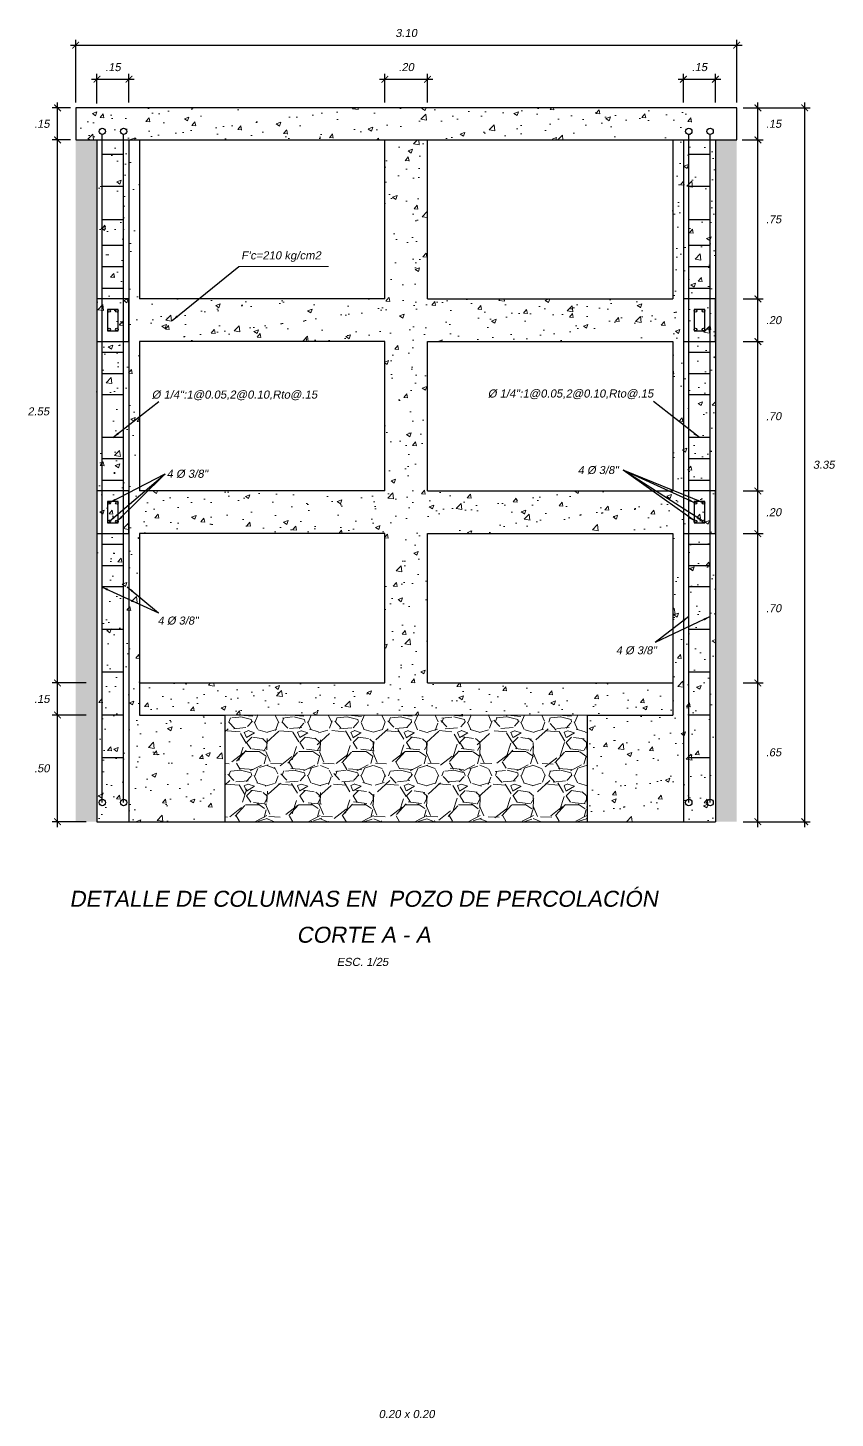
# Model space of a CAD drawing. Header units: metres. Extents: x 4293 to 4528, y 2596 to 2639.
# Drawn here: x 4425.16 to 4428.95, y 2623.1 to 2629.62 of the extents above; entities that cross this region are included whole.
import ezdxf
from ezdxf.enums import TextEntityAlignment as Align

# ---------------------------------------------------------------- set-up
doc = ezdxf.new("R2010")
doc.units = ezdxf.units.M
for name, color, linetype, lineweight in [('a. acero', 150, 'Continuous', 25), ('a. grava', 252, 'Continuous', 5), ('a. titulos', 106, 'Continuous', 25), ('A.Texto', 180, 'Continuous', 5), ('cimiento', 6, 'Continuous', 30), ('columna', 212, 'Continuous', 30), ('concreto', 252, 'Continuous', 5), ('Cotas', 170, 'Continuous', 5), ('Sombreados', 8, 'Continuous', 5)]:
    doc.layers.add(name, color=color, linetype=linetype, lineweight=lineweight)
doc.styles.add('ARIAL', font='arial.ttf', dxfattribs={"oblique": 10})
doc.dimstyles.new('Esc 1-25', dxfattribs={"dimscale": 0.25, "dimtxt": 0.15, "dimasz": 0.125, "dimexe": 0.1, "dimexo": 0.1, "dimgap": 0.15, "dimtad": 2, "dimtih": 1, "dimtoh": 1, "dimzin": 4, "dimdsep": 46, "dimtxsty": 'ARIAL', "dimblk": 'ARCHTICK', "dimcen": 0.5, "dimdle": 0.1, "dimadec": 0, "dimazin": 0, "dimtfac": 1, "dimtofl": 0, "dimtmove": 2, "dimatfit": 3, "dimfxl": 1, "dimtolj": 1, "dimtzin": 0, "dimarcsym": 1})

# ---------------------------------------------------------------- blocks, each defined once
blk = doc.blocks.new('_ArchTick')
at = {"color": 0, "linetype": 'ByBlock', "const_width": 0.15}
blk.add_lwpolyline([(-0.5, -0.5), (0.5, 0.5)], dxfattribs=at)
blk = doc.blocks.new('*D371')
at = {"layer": 'Cotas', "color": 0, "lineweight": -2, "transparency": 16777216}
for p, q in [((4428.8026, 2625.8711), (4428.8026, 2629.2661)), ((4428.6079, 2629.2411), (4428.8276, 2629.2411)), ((4428.6088, 2625.8961), (4428.8276, 2625.8961))]:
    blk.add_line(p, q, dxfattribs=at)
at = {"layer": 'Defpoints', "color": 0, "transparency": 16777216}
for p in [(4428.5829, 2629.2411), (4428.8026, 2629.2411), (4428.5838, 2625.8961)]:
    blk.add_point(p, dxfattribs=at)
at = {"layer": 'Cotas', "color": 0, "lineweight": -2, "transparency": 16777216, "xscale": 0.03125, "yscale": 0.03125, "zscale": 0.03125}
for p, rotation in [((4428.8026, 2629.2411), 90), ((4428.8026, 2625.8961), 270)]:
    blk.add_blockref('_ArchTick', p, dxfattribs=dict(at, rotation=rotation))
at = {"layer": 'Cotas', "color": 0, "transparency": 16777216, "insert": (4428.8923, 2627.5686), "char_height": 0.0375, "attachment_point": 5, "style": 'ARIAL'}
blk.add_mtext('\\A1;3.35', dxfattribs=at)
blk = doc.blocks.new('*D372')
at = {"layer": 'Cotas', "color": 0, "lineweight": -2, "transparency": 16777216}
for p, q in [((4425.4838, 2629.2611), (4425.4838, 2629.4003)), ((4425.6338, 2629.2661), (4425.6338, 2629.4003)), ((4425.4588, 2629.3753), (4425.6588, 2629.3753))]:
    blk.add_line(p, q, dxfattribs=at)
at = {"layer": 'Defpoints', "color": 0, "transparency": 16777216}
for p in [(4425.6338, 2629.3753), (4425.4838, 2629.2361), (4425.6338, 2629.2411)]:
    blk.add_point(p, dxfattribs=at)
at = {"layer": 'Cotas', "color": 0, "lineweight": -2, "transparency": 16777216, "xscale": 0.03125, "yscale": 0.03125, "zscale": 0.03125, "rotation": 180}
blk.add_blockref('_ArchTick', (4425.4838, 2629.3753), dxfattribs=at)
at = {"layer": 'Cotas', "color": 0, "lineweight": -2, "transparency": 16777216, "xscale": 0.03125, "yscale": 0.03125, "zscale": 0.03125}
blk.add_blockref('_ArchTick', (4425.6338, 2629.3753), dxfattribs=at)
at = {"layer": 'Cotas', "color": 0, "transparency": 16777216, "insert": (4425.5588, 2629.4319), "char_height": 0.0375, "attachment_point": 5, "style": 'ARIAL'}
blk.add_mtext('\\A1;.15', dxfattribs=at)
blk = doc.blocks.new('*D373')
at = {"layer": 'Cotas', "color": 0, "lineweight": -2, "transparency": 16777216}
for p, q in [((4426.8338, 2629.2661), (4426.8338, 2629.4003)), ((4427.0338, 2629.2661), (4427.0338, 2629.4003)), ((4426.8088, 2629.3753), (4427.0588, 2629.3753))]:
    blk.add_line(p, q, dxfattribs=at)
at = {"layer": 'Defpoints', "color": 0, "transparency": 16777216}
for p in [(4427.0338, 2629.3753), (4426.8338, 2629.2411), (4427.0338, 2629.2411)]:
    blk.add_point(p, dxfattribs=at)
at = {"layer": 'Cotas', "color": 0, "lineweight": -2, "transparency": 16777216, "xscale": 0.03125, "yscale": 0.03125, "zscale": 0.03125, "rotation": 180}
blk.add_blockref('_ArchTick', (4426.8338, 2629.3753), dxfattribs=at)
at = {"layer": 'Cotas', "color": 0, "lineweight": -2, "transparency": 16777216, "xscale": 0.03125, "yscale": 0.03125, "zscale": 0.03125}
blk.add_blockref('_ArchTick', (4427.0338, 2629.3753), dxfattribs=at)
at = {"layer": 'Cotas', "color": 0, "transparency": 16777216, "insert": (4426.9338, 2629.4319), "char_height": 0.0375, "attachment_point": 5, "style": 'ARIAL'}
blk.add_mtext('\\A1;.20', dxfattribs=at)
blk = doc.blocks.new('*D374')
at = {"layer": 'Cotas', "color": 0, "lineweight": -2, "transparency": 16777216}
for p, q in [((4428.2338, 2629.2661), (4428.2338, 2629.4003)), ((4428.3838, 2629.2661), (4428.3838, 2629.4003)), ((4428.2088, 2629.3753), (4428.4088, 2629.3753))]:
    blk.add_line(p, q, dxfattribs=at)
at = {"layer": 'Defpoints', "color": 0, "transparency": 16777216}
for p in [(4428.3838, 2629.3753), (4428.2338, 2629.2411), (4428.3838, 2629.2411)]:
    blk.add_point(p, dxfattribs=at)
at = {"layer": 'Cotas', "color": 0, "lineweight": -2, "transparency": 16777216, "xscale": 0.03125, "yscale": 0.03125, "zscale": 0.03125, "rotation": 180}
blk.add_blockref('_ArchTick', (4428.2338, 2629.3753), dxfattribs=at)
at = {"layer": 'Cotas', "color": 0, "lineweight": -2, "transparency": 16777216, "xscale": 0.03125, "yscale": 0.03125, "zscale": 0.03125}
blk.add_blockref('_ArchTick', (4428.3838, 2629.3753), dxfattribs=at)
at = {"layer": 'Cotas', "color": 0, "transparency": 16777216, "insert": (4428.3088, 2629.4319), "char_height": 0.0375, "attachment_point": 5, "style": 'ARIAL'}
blk.add_mtext('\\A1;.15', dxfattribs=at)
blk = doc.blocks.new('*D375')
at = {"layer": 'Cotas', "color": 0, "lineweight": -2, "transparency": 16777216}
for p, q in [((4425.2989, 2629.0661), (4425.2989, 2629.2661)), ((4425.3588, 2629.2411), (4425.2739, 2629.2411)), ((4425.3588, 2629.0911), (4425.2739, 2629.0911))]:
    blk.add_line(p, q, dxfattribs=at)
at = {"layer": 'Defpoints', "color": 0, "transparency": 16777216}
for p in [(4425.2989, 2629.2411), (4425.3838, 2629.2411), (4425.3838, 2629.0911)]:
    blk.add_point(p, dxfattribs=at)
at = {"layer": 'Cotas', "color": 0, "lineweight": -2, "transparency": 16777216, "xscale": 0.03125, "yscale": 0.03125, "zscale": 0.03125}
for p, rotation in [((4425.2989, 2629.2411), 90), ((4425.2989, 2629.0911), 270)]:
    blk.add_blockref('_ArchTick', p, dxfattribs=dict(at, rotation=rotation))
at = {"layer": 'Cotas', "color": 0, "transparency": 16777216, "insert": (4425.2251, 2629.1661), "char_height": 0.0375, "attachment_point": 5, "style": 'ARIAL'}
blk.add_mtext('\\A1;.15', dxfattribs=at)
blk = doc.blocks.new('*D376')
at = {"layer": 'Cotas', "color": 0, "lineweight": -2, "transparency": 16777216}
for p, q in [((4425.4338, 2626.3961), (4425.2739, 2626.3961)), ((4425.2989, 2625.8711), (4425.2989, 2626.4211)), ((4425.4338, 2625.8961), (4425.2739, 2625.8961))]:
    blk.add_line(p, q, dxfattribs=at)
at = {"layer": 'Defpoints', "color": 0, "transparency": 16777216}
for p in [(4425.2989, 2626.3961), (4425.4588, 2626.3961), (4425.4588, 2625.8961)]:
    blk.add_point(p, dxfattribs=at)
at = {"layer": 'Cotas', "color": 0, "lineweight": -2, "transparency": 16777216, "xscale": 0.03125, "yscale": 0.03125, "zscale": 0.03125}
for p, rotation in [((4425.2989, 2626.3961), 90), ((4425.2989, 2625.8961), 270)]:
    blk.add_blockref('_ArchTick', p, dxfattribs=dict(at, rotation=rotation))
at = {"layer": 'Cotas', "color": 0, "transparency": 16777216, "insert": (4425.2253, 2626.1461), "char_height": 0.0375, "attachment_point": 5, "style": 'ARIAL'}
blk.add_mtext('\\A1;.50', dxfattribs=at)
blk = doc.blocks.new('*D377')
at = {"layer": 'Cotas', "color": 0, "lineweight": -2, "ltscale": 0.01, "transparency": 16777216}
for p, q in [((4425.4338, 2626.5461), (4425.2739, 2626.5461)), ((4425.2989, 2626.3711), (4425.2989, 2626.5711)), ((4425.4338, 2626.3961), (4425.2739, 2626.3961))]:
    blk.add_line(p, q, dxfattribs=at)
at = {"layer": 'Defpoints', "color": 0, "ltscale": 0.01, "transparency": 16777216}
for p in [(4425.2989, 2626.5461), (4425.4588, 2626.5461), (4425.4588, 2626.3961)]:
    blk.add_point(p, dxfattribs=at)
at = {"layer": 'Cotas', "color": 0, "lineweight": -2, "ltscale": 0.01, "transparency": 16777216, "xscale": 0.03125, "yscale": 0.03125, "zscale": 0.03125}
for p, rotation in [((4425.2989, 2626.5461), 90), ((4425.2989, 2626.3961), 270)]:
    blk.add_blockref('_ArchTick', p, dxfattribs=dict(at, rotation=rotation))
at = {"layer": 'Cotas', "color": 0, "ltscale": 0.01, "transparency": 16777216, "insert": (4425.2251, 2626.4711), "char_height": 0.0375, "attachment_point": 5, "style": 'ARIAL'}
blk.add_mtext('\\A1;.15', dxfattribs=at)
blk = doc.blocks.new('*D378')
at = {"layer": 'Cotas', "color": 0, "lineweight": -2, "transparency": 16777216}
for p, q in [((4425.3338, 2629.0911), (4425.2739, 2629.0911)), ((4425.2989, 2626.5211), (4425.2989, 2629.1161)), ((4425.4338, 2626.5461), (4425.2739, 2626.5461))]:
    blk.add_line(p, q, dxfattribs=at)
at = {"layer": 'Defpoints', "color": 0, "transparency": 16777216}
for p in [(4425.2989, 2629.0911), (4425.3588, 2629.0911), (4425.4588, 2626.5461)]:
    blk.add_point(p, dxfattribs=at)
at = {"layer": 'Cotas', "color": 0, "lineweight": -2, "transparency": 16777216, "xscale": 0.03125, "yscale": 0.03125, "zscale": 0.03125}
for p, rotation in [((4425.2989, 2629.0911), 90), ((4425.2989, 2626.5461), 270)]:
    blk.add_blockref('_ArchTick', p, dxfattribs=dict(at, rotation=rotation))
at = {"layer": 'Cotas', "color": 0, "transparency": 16777216, "insert": (4425.209, 2627.8186), "char_height": 0.0375, "attachment_point": 5, "style": 'ARIAL'}
blk.add_mtext('\\A1;2.55', dxfattribs=at)
blk = doc.blocks.new('*D585')
at = {"layer": 'Cotas', "color": 0, "lineweight": -2, "transparency": 16777216}
for p, q in [((4425.3588, 2629.535), (4428.5088, 2629.535)), ((4425.3838, 2629.2661), (4425.3838, 2629.56)), ((4428.4838, 2629.2661), (4428.4838, 2629.56))]:
    blk.add_line(p, q, dxfattribs=at)
at = {"layer": 'Defpoints', "color": 0, "transparency": 16777216}
for p in [(4428.4838, 2629.535), (4425.3838, 2629.2411), (4428.4838, 2629.2411)]:
    blk.add_point(p, dxfattribs=at)
at = {"layer": 'Cotas', "color": 0, "lineweight": -2, "transparency": 16777216, "xscale": 0.03125, "yscale": 0.03125, "zscale": 0.03125, "rotation": 180}
blk.add_blockref('_ArchTick', (4425.3838, 2629.535), dxfattribs=at)
at = {"layer": 'Cotas', "color": 0, "lineweight": -2, "transparency": 16777216, "xscale": 0.03125, "yscale": 0.03125, "zscale": 0.03125}
blk.add_blockref('_ArchTick', (4428.4838, 2629.535), dxfattribs=at)
at = {"layer": 'Cotas', "color": 0, "transparency": 16777216, "insert": (4426.9338, 2629.5917), "char_height": 0.0375, "attachment_point": 5, "style": 'ARIAL'}
blk.add_mtext('\\A1;3.10', dxfattribs=at)
blk = doc.blocks.new('*D379')
at = {"layer": 'Cotas', "color": 0, "lineweight": -2, "transparency": 16777216}
for p, q in [((4428.5133, 2626.5461), (4428.6079, 2626.5461)), ((4428.5829, 2625.8711), (4428.5829, 2626.5711)), ((4428.5133, 2625.8961), (4428.6079, 2625.8961))]:
    blk.add_line(p, q, dxfattribs=at)
at = {"layer": 'Defpoints', "color": 0, "transparency": 16777216}
for p in [(4428.4883, 2626.5461), (4428.5829, 2626.5461), (4428.4883, 2625.8961)]:
    blk.add_point(p, dxfattribs=at)
at = {"layer": 'Cotas', "color": 0, "lineweight": -2, "transparency": 16777216, "xscale": 0.03125, "yscale": 0.03125, "zscale": 0.03125}
for p, rotation in [((4428.5829, 2626.5461), 90), ((4428.5829, 2625.8961), 270)]:
    blk.add_blockref('_ArchTick', p, dxfattribs=dict(at, rotation=rotation))
at = {"layer": 'Cotas', "color": 0, "transparency": 16777216, "insert": (4428.6567, 2626.2211), "char_height": 0.0375, "attachment_point": 5, "style": 'ARIAL'}
blk.add_mtext('\\A1;.65', dxfattribs=at)
blk = doc.blocks.new('*D380')
at = {"layer": 'Cotas', "color": 0, "lineweight": -2, "transparency": 16777216}
for p, q in [((4428.5133, 2627.2461), (4428.6079, 2627.2461)), ((4428.5829, 2626.5211), (4428.5829, 2627.2711)), ((4428.5133, 2626.5461), (4428.6079, 2626.5461))]:
    blk.add_line(p, q, dxfattribs=at)
at = {"layer": 'Defpoints', "color": 0, "transparency": 16777216}
for p in [(4428.4883, 2627.2461), (4428.5829, 2627.2461), (4428.4883, 2626.5461)]:
    blk.add_point(p, dxfattribs=at)
at = {"layer": 'Cotas', "color": 0, "lineweight": -2, "transparency": 16777216, "xscale": 0.03125, "yscale": 0.03125, "zscale": 0.03125}
for p, rotation in [((4428.5829, 2627.2461), 90), ((4428.5829, 2626.5461), 270)]:
    blk.add_blockref('_ArchTick', p, dxfattribs=dict(at, rotation=rotation))
at = {"layer": 'Cotas', "color": 0, "transparency": 16777216, "insert": (4428.6565, 2626.8961), "char_height": 0.0375, "attachment_point": 5, "style": 'ARIAL'}
blk.add_mtext('\\A1;.70', dxfattribs=at)
blk = doc.blocks.new('*D381')
at = {"layer": 'Cotas', "color": 0, "lineweight": -2, "transparency": 16777216}
for p, q in [((4428.5133, 2627.4461), (4428.6079, 2627.4461)), ((4428.5829, 2627.2211), (4428.5829, 2627.4711)), ((4428.5133, 2627.2461), (4428.6079, 2627.2461))]:
    blk.add_line(p, q, dxfattribs=at)
at = {"layer": 'Defpoints', "color": 0, "transparency": 16777216}
for p in [(4428.4883, 2627.4461), (4428.5829, 2627.4461), (4428.4883, 2627.2461)]:
    blk.add_point(p, dxfattribs=at)
at = {"layer": 'Cotas', "color": 0, "lineweight": -2, "transparency": 16777216, "xscale": 0.03125, "yscale": 0.03125, "zscale": 0.03125}
for p, rotation in [((4428.5829, 2627.4461), 90), ((4428.5829, 2627.2461), 270)]:
    blk.add_blockref('_ArchTick', p, dxfattribs=dict(at, rotation=rotation))
at = {"layer": 'Cotas', "color": 0, "transparency": 16777216, "insert": (4428.6565, 2627.3461), "char_height": 0.0375, "attachment_point": 5, "style": 'ARIAL'}
blk.add_mtext('\\A1;.20', dxfattribs=at)
blk = doc.blocks.new('*D382')
at = {"layer": 'Cotas', "color": 0, "lineweight": -2, "transparency": 16777216}
for p, q in [((4428.5133, 2628.1461), (4428.6079, 2628.1461)), ((4428.5829, 2627.4211), (4428.5829, 2628.1711)), ((4428.5133, 2627.4461), (4428.6079, 2627.4461))]:
    blk.add_line(p, q, dxfattribs=at)
at = {"layer": 'Defpoints', "color": 0, "transparency": 16777216}
for p in [(4428.4883, 2628.1461), (4428.5829, 2628.1461), (4428.4883, 2627.4461)]:
    blk.add_point(p, dxfattribs=at)
at = {"layer": 'Cotas', "color": 0, "lineweight": -2, "transparency": 16777216, "xscale": 0.03125, "yscale": 0.03125, "zscale": 0.03125}
for p, rotation in [((4428.5829, 2628.1461), 90), ((4428.5829, 2627.4461), 270)]:
    blk.add_blockref('_ArchTick', p, dxfattribs=dict(at, rotation=rotation))
at = {"layer": 'Cotas', "color": 0, "transparency": 16777216, "insert": (4428.6565, 2627.7961), "char_height": 0.0375, "attachment_point": 5, "style": 'ARIAL'}
blk.add_mtext('\\A1;.70', dxfattribs=at)
blk = doc.blocks.new('*D383')
at = {"layer": 'Cotas', "color": 0, "lineweight": -2, "transparency": 16777216}
for p, q in [((4428.5133, 2628.3461), (4428.6079, 2628.3461)), ((4428.5829, 2628.1211), (4428.5829, 2628.3711)), ((4428.5133, 2628.1461), (4428.6079, 2628.1461))]:
    blk.add_line(p, q, dxfattribs=at)
at = {"layer": 'Defpoints', "color": 0, "transparency": 16777216}
for p in [(4428.4883, 2628.3461), (4428.5829, 2628.3461), (4428.4883, 2628.1461)]:
    blk.add_point(p, dxfattribs=at)
at = {"layer": 'Cotas', "color": 0, "lineweight": -2, "transparency": 16777216, "xscale": 0.03125, "yscale": 0.03125, "zscale": 0.03125}
for p, rotation in [((4428.5829, 2628.3461), 90), ((4428.5829, 2628.1461), 270)]:
    blk.add_blockref('_ArchTick', p, dxfattribs=dict(at, rotation=rotation))
at = {"layer": 'Cotas', "color": 0, "transparency": 16777216, "insert": (4428.6565, 2628.2461), "char_height": 0.0375, "attachment_point": 5, "style": 'ARIAL'}
blk.add_mtext('\\A1;.20', dxfattribs=at)
blk = doc.blocks.new('*D384')
at = {"layer": 'Cotas', "color": 0, "lineweight": -2, "transparency": 16777216}
for p, q in [((4428.5088, 2629.0911), (4428.6079, 2629.0911)), ((4428.5829, 2628.3211), (4428.5829, 2629.1161)), ((4428.5133, 2628.3461), (4428.6079, 2628.3461))]:
    blk.add_line(p, q, dxfattribs=at)
at = {"layer": 'Defpoints', "color": 0, "transparency": 16777216}
for p in [(4428.4838, 2629.0911), (4428.5829, 2629.0911), (4428.4883, 2628.3461)]:
    blk.add_point(p, dxfattribs=at)
at = {"layer": 'Cotas', "color": 0, "lineweight": -2, "transparency": 16777216, "xscale": 0.03125, "yscale": 0.03125, "zscale": 0.03125}
for p, rotation in [((4428.5829, 2629.0911), 90), ((4428.5829, 2628.3461), 270)]:
    blk.add_blockref('_ArchTick', p, dxfattribs=dict(at, rotation=rotation))
at = {"layer": 'Cotas', "color": 0, "transparency": 16777216, "insert": (4428.6566, 2628.7186), "char_height": 0.0375, "attachment_point": 5, "style": 'ARIAL'}
blk.add_mtext('\\A1;.75', dxfattribs=at)
blk = doc.blocks.new('*D385')
at = {"layer": 'Cotas', "color": 0, "lineweight": -2, "transparency": 16777216}
for p, q in [((4428.5829, 2629.0661), (4428.5829, 2629.2661)), ((4428.5133, 2629.2411), (4428.6079, 2629.2411)), ((4428.5133, 2629.0911), (4428.6079, 2629.0911))]:
    blk.add_line(p, q, dxfattribs=at)
at = {"layer": 'Defpoints', "color": 0, "transparency": 16777216}
for p in [(4428.4883, 2629.2411), (4428.5829, 2629.2411), (4428.4883, 2629.0911)]:
    blk.add_point(p, dxfattribs=at)
at = {"layer": 'Cotas', "color": 0, "lineweight": -2, "transparency": 16777216, "xscale": 0.03125, "yscale": 0.03125, "zscale": 0.03125}
for p, rotation in [((4428.5829, 2629.2411), 90), ((4428.5829, 2629.0911), 270)]:
    blk.add_blockref('_ArchTick', p, dxfattribs=dict(at, rotation=rotation))
at = {"layer": 'Cotas', "color": 0, "transparency": 16777216, "insert": (4428.6567, 2629.1661), "char_height": 0.0375, "attachment_point": 5, "style": 'ARIAL'}
blk.add_mtext('\\A1;.15', dxfattribs=at)

msp = doc.modelspace()

# ---------------------------------------------------------------- hatches: boundary and pattern name
at = {"layer": 'a. grava'}
h = msp.add_hatch(dxfattribs=at)
h.set_pattern_fill('GRAVEL', color=256, scale=0.1, style=0)
h.set_pattern_definition([(228.0128, (4368.084212, 2629.349414), (-0.7999998232, -0.9000001342), [0.0134536, -1.3319088]), (184.9697, (4368.075212, 2629.339414), (1.20000010515, 0.0999991307), [0.0230868, -2.2855925]), (132.5104, (4368.052212, 2629.337414), (0.99999907183, -1.1000008674), [0.0162788, -1.6116032]), (267.2737, (4368.013212, 2629.312414), (0.09999960177, 2.0000000295), [0.0210238, -2.0813558]), (292.8337, (4368.012212, 2629.291414), (-0.50000099054, 1.19999964118), [0.0206155, -2.0409373]), (357.2737, (4368.020212, 2629.272414), (-2.0000000295, 0.09999960177), [0.0210238, -2.0813558]), (37.6942, (4368.041212, 2629.271414), (-1.30000073456, -0.99999904052), [0.0278029, -2.7524849]), (72.2553, (4368.063212, 2629.288414), (0.70000107627, 2.19999962312), [0.0262488, -2.5986321]), (121.4296, (4368.071212, 2629.313414), (-0.8000008234, 1.29999950365), [0.021095, -2.0884073]), (175.2364, (4368.060212, 2629.331414), (1.1000000946, -0.0999991533), [0.0240832, -1.1800763]), (222.3974, (4368.036212, 2629.3334142), (-1.2000007351, -1.0999992082), [0.0311448, -3.0833375]), (138.8141, (4368.112212, 2629.311414), (-0.7000002947, 0.5999997313), [0.0106301, -1.0523844]), (171.4692, (4368.104212, 2629.318414), (1.2999998285, -0.200000791), [0.0202237, -2.0021511]), (225, (4368.08421, 2629.321414), (-1e-17, -0.10000003), [0.0141421, -0.1272792]), (203.1986, (4368.077212, 2629.333414), (0.499999973, 0.2000001325), [0.0076158, -0.7539615]), (291.8014, (4368.070212, 2629.330414), (-0.099999991, 0.3000000273), [0.0107703, -0.5277462]), (30.9638, (4368.074212, 2629.320414), (0.299999802, 0.2000002484), [0.0174929, -0.5656023]), (161.5651, (4368.089212, 2629.329414), (0.200000043, -0.09999984), [0.0126491, -0.3035787]), (16.3895, (4368.012212, 2629.330414), (1.00000021984, 0.299999271), [0.01772, -1.7542845]), (70.3462, (4368.029212, 2629.335414), (-0.3999995247, -1.10000021356), [0.0148661, -1.4717408]), (293.1986, (4368.089212, 2629.349414), (-0.2000001325, 0.499999973), [0.0152315, -0.7463458]), (343.6105, (4368.095212, 2629.335414), (-1.00000021984, 0.299999271), [0.01772, -1.7542845]), (339.444, (4368.012212, 2629.268414), (-0.5000001845, 0.1999995996), [0.017088, -0.8373124]), (294.7751, (4368.028212, 2629.262414), (-0.4999992189, 1.1000003422), [0.0143178, -1.4174643]), (66.8014, (4368.090212, 2629.249414), (0.2000001325, 0.499999973), [0.0152315, -0.7463458]), (17.354, (4368.096212, 2629.263414), (-1.3000002019, -0.3999994502), [0.0167631, -1.6595424]), (69.444, (4368.041212, 2629.249414), (-0.1999995996, -0.5000001845), [0.008544, -0.8458564]), (101.3099, (4368.084212, 2629.249414), (-0.099999763, 0.400000075), [0.005099, -0.5048029]), (165.9638, (4368.083212, 2629.254414), (0.300000055, -0.099999806), [0.0206155, -0.391695]), (186.009, (4368.063212, 2629.259414), (0.9999999751, 0.09999993175), [0.019105, -1.8913923]), (303.6901, (4368.074212, 2629.311414), (-0.100000133, 0.199999956), [0.0144222, -0.3461329]), (353.1572, (4368.082212, 2629.299414), (1.69999993655, -0.2000007998), [0.0251794, -2.4927563]), (60.9454, (4368.107212, 2629.296414), (-0.4000000027, -0.7000000385), [0.0102956, -1.0192674]), (90, (4368.11221, 2629.30541), (-0.1, 0.1), [0.006, -0.094]), (120.2564, (4368.061212, 2629.262414), (0.3999994887, -0.7000002456), [0.0138924, -1.375352]), (48.0128, (4368.054212, 2629.274414), (0.7999998232, 0.9000001342), [0.0269072, -1.3184552]), (0, (4368.07221, 2629.29441), (0.1, 0.1), [0.026, -0.074]), (325.3048, (4368.098212, 2629.294414), (-0.9999994259, 0.70000086096), [0.0158114, -1.5653274]), (254.0546, (4368.111212, 2629.285414), (-0.099999989, -0.4000000127), [0.0145602, -0.7134508]), (207.646, (4368.107212, 2629.271414), (-1.89999958072, -1.00000077132), [0.0237065, -2.3469474]), (175.4261, (4368.086212, 2629.260414), (-1.30000005583, 0.09999948012), [0.0250799, -2.4829074])])
h.paths.add_polyline_path([(4425.4838, 2629.0911), (4425.3838, 2629.0911), (4425.3838, 2625.8961), (4425.4838, 2625.8961)])
h = msp.add_hatch(dxfattribs=at)
h.set_pattern_fill('GRAVEL', color=256, scale=0.1, style=0)
h.set_pattern_definition([(228.0128, (4371.084212, 2629.349414), (-0.7999998232, -0.9000001342), [0.0134536, -1.3319088]), (184.9697, (4371.075212, 2629.339414), (1.20000010515, 0.0999991307), [0.0230868, -2.2855925]), (132.5104, (4371.052212, 2629.337414), (0.99999907183, -1.1000008674), [0.0162788, -1.6116032]), (267.2737, (4371.013212, 2629.312414), (0.09999960177, 2.0000000295), [0.0210238, -2.0813558]), (292.8337, (4371.012212, 2629.291414), (-0.50000099054, 1.19999964118), [0.0206155, -2.0409373]), (357.2737, (4371.020212, 2629.272414), (-2.0000000295, 0.09999960177), [0.0210238, -2.0813558]), (37.6942, (4371.041212, 2629.271414), (-1.30000073456, -0.99999904052), [0.0278029, -2.7524849]), (72.2553, (4371.063212, 2629.288414), (0.70000107627, 2.19999962312), [0.0262488, -2.5986321]), (121.4296, (4371.071212, 2629.313414), (-0.8000008234, 1.29999950365), [0.021095, -2.0884073]), (175.2364, (4371.060212, 2629.331414), (1.1000000946, -0.0999991533), [0.0240832, -1.1800763]), (222.3974, (4371.036212, 2629.3334142), (-1.2000007351, -1.0999992082), [0.0311448, -3.0833375]), (138.8141, (4371.112212, 2629.311414), (-0.7000002947, 0.5999997313), [0.0106301, -1.0523844]), (171.4692, (4371.104212, 2629.318414), (1.2999998285, -0.200000791), [0.0202237, -2.0021511]), (225, (4371.08421, 2629.321414), (-1e-17, -0.10000003), [0.0141421, -0.1272792]), (203.1986, (4371.077212, 2629.333414), (0.499999973, 0.2000001325), [0.0076158, -0.7539615]), (291.8014, (4371.070212, 2629.330414), (-0.099999991, 0.3000000273), [0.0107703, -0.5277462]), (30.9638, (4371.074212, 2629.320414), (0.299999802, 0.2000002484), [0.0174929, -0.5656023]), (161.5651, (4371.089212, 2629.329414), (0.200000043, -0.09999984), [0.0126491, -0.3035787]), (16.3895, (4371.012212, 2629.330414), (1.00000021984, 0.299999271), [0.01772, -1.7542845]), (70.3462, (4371.029212, 2629.335414), (-0.3999995247, -1.10000021356), [0.0148661, -1.4717408]), (293.1986, (4371.089212, 2629.349414), (-0.2000001325, 0.499999973), [0.0152315, -0.7463458]), (343.6105, (4371.095212, 2629.335414), (-1.00000021984, 0.299999271), [0.01772, -1.7542845]), (339.444, (4371.012212, 2629.268414), (-0.5000001845, 0.1999995996), [0.017088, -0.8373124]), (294.7751, (4371.028212, 2629.262414), (-0.4999992189, 1.1000003422), [0.0143178, -1.4174643]), (66.8014, (4371.090212, 2629.249414), (0.2000001325, 0.499999973), [0.0152315, -0.7463458]), (17.354, (4371.096212, 2629.263414), (-1.3000002019, -0.3999994502), [0.0167631, -1.6595424]), (69.444, (4371.041212, 2629.249414), (-0.1999995996, -0.5000001845), [0.008544, -0.8458564]), (101.3099, (4371.084212, 2629.249414), (-0.099999763, 0.400000075), [0.005099, -0.5048029]), (165.9638, (4371.083212, 2629.254414), (0.300000055, -0.099999806), [0.0206155, -0.391695]), (186.009, (4371.063212, 2629.259414), (0.9999999751, 0.09999993175), [0.019105, -1.8913923]), (303.6901, (4371.074212, 2629.311414), (-0.100000133, 0.199999956), [0.0144222, -0.3461329]), (353.1572, (4371.082212, 2629.299414), (1.69999993655, -0.2000007998), [0.0251794, -2.4927563]), (60.9454, (4371.107212, 2629.296414), (-0.4000000027, -0.7000000385), [0.0102956, -1.0192674]), (90, (4371.11221, 2629.30541), (-0.1, 0.1), [0.006, -0.094]), (120.2564, (4371.061212, 2629.262414), (0.3999994887, -0.7000002456), [0.0138924, -1.375352]), (48.0128, (4371.054212, 2629.274414), (0.7999998232, 0.9000001342), [0.0269072, -1.3184552]), (0, (4371.07221, 2629.29441), (0.1, 0.1), [0.026, -0.074]), (325.3048, (4371.098212, 2629.294414), (-0.9999994259, 0.70000086096), [0.0158114, -1.5653274]), (254.0546, (4371.111212, 2629.285414), (-0.099999989, -0.4000000127), [0.0145602, -0.7134508]), (207.646, (4371.107212, 2629.271414), (-1.89999958072, -1.00000077132), [0.0237065, -2.3469474]), (175.4261, (4371.086212, 2629.260414), (-1.30000005583, 0.09999948012), [0.0250799, -2.4829074])])
h.paths.add_polyline_path([(4428.4838, 2629.0911), (4428.3838, 2629.0911), (4428.3838, 2625.8961), (4428.4838, 2625.8961)])
at = {"layer": 'concreto', "ltscale": 0.5}
h = msp.add_hatch(dxfattribs=at)
h.set_pattern_fill('AR-CONC', color=256, scale=0.03, style=0)
h.set_pattern_definition([(50, (4296.02802, 2617.21093), (0.21517805, -0.01882564), [0.0225, -0.2475]), (355, (4296.02802, 2617.21093), (-0.0416254, 0.22565764), [0.018, -0.198]), (100.4514, (4296.04595, 2617.20936), (0.1735528, 0.20683186), [0.01912206, -0.21034263]), (46.1842, (4296.02802, 2617.27093), (0.3201723, -0.0496557), [0.03375, -0.37125]), (96.6356, (4296.0547, 2617.2668), (0.2803988, 0.29223536), [0.0286831, -0.3155139]), (351.1842, (4296.02802, 2617.27093), (0.2803986, 0.2922356), [0.027, -0.297]), (21, (4296.05802, 2617.25593), (0.17907212, -0.12078567), [0.0225, -0.2475]), (326, (4296.05802, 2617.25593), (0.0729946, 0.217545), [0.018, -0.198]), (71.4514, (4296.07294, 2617.24587), (0.2520668, 0.09675915), [0.01912206, -0.21034263]), (37.5, (4296.02802, 2617.21093), (0.003647957, 0.099868156), [0, -0.1956, 0, -0.201, 0, -0.19875]), (7.5, (4296.02802, 2617.21093), (0.07892086, 0.11832351), [0, -0.1146, 0, -0.1911, 0, -0.07575]), (327.5, (4295.96112, 2617.21093), (0.16014673, -0.00676646), [0, -0.075, 0, -0.234, 0, -0.3105]), (317.5, (4295.93112, 2617.21093), (0.17495585, 0.0300315), [0, -0.0975, 0, -0.1554, 0, -0.2205])])
h.paths.add_polyline_path([(4428.2838, 2629.2411), (4425.3838, 2629.2411), (4425.3838, 2629.0911), (4425.5088, 2629.0911), (4425.5088, 2629.1161, -0.414214), (4425.4938, 2629.1311, -1), (4425.5238, 2629.1311, -0.414214), (4425.5088, 2629.1161), (4425.5088, 2629.0911), (4425.6088, 2629.0911), (4425.6088, 2629.1161, -0.414214), (4425.5938, 2629.1311, -1), (4425.6238, 2629.1311, -0.414214), (4425.6088, 2629.1161), (4425.6088, 2629.0911), (4428.0588, 2629.0911), (4428.0588, 2629.1161, -0.414214), (4428.0438, 2629.1311, -1), (4428.0738, 2629.1311, -0.414214), (4428.0588, 2629.1161), (4428.0588, 2629.0911), (4428.2838, 2629.0911)])
h.paths.add_polyline_path([(4428.1938, 2629.1311, -1), (4428.1638, 2629.1311, -1)], flags=16)
h = msp.add_hatch(dxfattribs=at)
h.set_pattern_fill('AR-CONC', color=256, scale=0.03, style=0)
h.set_pattern_definition([(50, (4296.02802, 2608.69762), (0.21517805, -0.01882564), [0.0225, -0.2475]), (355, (4296.02802, 2608.69762), (-0.0416254, 0.22565764), [0.018, -0.198]), (100.4514, (4296.04595, 2608.69606), (0.1735528, 0.20683186), [0.01912206, -0.21034263]), (46.1842, (4296.02802, 2608.75762), (0.3201723, -0.0496557), [0.03375, -0.37125]), (96.6356, (4296.0547, 2608.7535), (0.2803988, 0.29223536), [0.0286831, -0.3155139]), (351.1842, (4296.02802, 2608.75762), (0.2803986, 0.2922356), [0.027, -0.297]), (21, (4296.05802, 2608.74262), (0.17907212, -0.12078567), [0.0225, -0.2475]), (326, (4296.05802, 2608.74262), (0.0729946, 0.217545), [0.018, -0.198]), (71.4514, (4296.07294, 2608.73256), (0.2520668, 0.09675915), [0.01912206, -0.21034263]), (37.5, (4296.02802, 2608.697625), (0.003647957, 0.099868156), [0, -0.1956, 0, -0.201, 0, -0.19875]), (7.5, (4296.02802, 2608.69762), (0.07892086, 0.11832351), [0, -0.1146, 0, -0.1911, 0, -0.07575]), (327.5, (4295.96112, 2608.697625), (0.16014673, -0.00676646), [0, -0.075, 0, -0.234, 0, -0.3105]), (317.5, (4295.93112, 2608.69762), (0.17495585, 0.0300315), [0, -0.0975, 0, -0.1554, 0, -0.2205])])
h.paths.add_polyline_path([(4425.6338, 2629.0911), (4425.4838, 2629.0911), (4425.4838, 2625.8961), (4425.6338, 2625.8961), (4425.6338, 2626.3961)])
h.paths.add_polyline_path([(4426.0838, 2626.3961), (4425.6838, 2626.3961), (4425.6838, 2627.2461), (4426.8338, 2627.2461), (4426.8338, 2626.5461), (4425.6838, 2626.5461), (4425.6838, 2626.3961), (4428.1838, 2626.3961), (4428.1838, 2626.5461), (4427.0338, 2626.5461), (4427.0338, 2627.2461), (4428.1838, 2627.2461), (4428.1838, 2626.3961), (4427.7838, 2626.3961), (4427.7838, 2625.8961), (4428.2338, 2625.8961), (4428.2338, 2629.0911), (4428.1838, 2629.0911), (4428.1838, 2628.3461), (4427.0338, 2628.3461), (4427.0338, 2629.0911), (4426.8338, 2629.0911), (4426.8338, 2628.3461), (4425.6838, 2628.3461), (4425.6838, 2629.0911), (4425.6338, 2629.0911), (4425.6338, 2626.3961), (4425.6338, 2625.8961), (4426.0838, 2625.8961)])
h.paths.add_polyline_path([(4425.6838, 2627.4461), (4425.6838, 2628.1461), (4426.8338, 2628.1461), (4426.8338, 2627.4461)], flags=16)
h.paths.add_polyline_path([(4427.0338, 2627.4461), (4427.0338, 2628.1461), (4428.1838, 2628.1461), (4428.1838, 2627.4461)], flags=16)
h.paths.add_polyline_path([(4428.3838, 2629.0911), (4428.2338, 2629.0911), (4428.2338, 2625.8961), (4428.3838, 2625.8961), (4428.3838, 2626.3961)])
h.paths.add_polyline_path([(4427.8964, 2627.6331), (4427.9508, 2627.6331), (4427.9508, 2627.6937), (4427.8964, 2627.6937)], flags=0)
h = msp.add_hatch(dxfattribs=at)
h.set_pattern_fill('GRAVEL', color=256, scale=0.25, style=0)
h.set_pattern_definition([(228.0128, (4296.20802, 2617.860932), (-1.999999558, -2.2500003354), [0.033634, -3.329772]), (184.9697, (4296.185521, 2617.835932), (3.0000002629, 0.24999782675), [0.057717, -5.71398125]), (132.5104, (4296.12802, 2617.830932), (2.4999976796, -2.7500021685), [0.040697, -4.029008]), (267.2737, (4296.030521, 2617.768432), (0.2499990044, 5.0000000737), [0.0525595, -5.2033895]), (292.8337, (4296.028021, 2617.715932), (-1.2500024764, 2.999999103), [0.05153875, -5.10234325]), (357.2737, (4296.048021, 2617.668432), (-5.0000000737, 0.2499990044), [0.0525595, -5.2033895]), (37.6942, (4296.100521, 2617.665932), (-3.2500018364, -2.4999976013), [0.06950725, -6.88121225]), (72.2553, (4296.155521, 2617.708432), (1.7500026907, 5.4999990578), [0.065622, -6.49658025]), (121.4296, (4296.175521, 2617.770932), (-2.0000020585, 3.2499987591), [0.0527375, -5.22101825]), (175.2364, (4296.14802, 2617.815932), (2.7500002366, -0.2499978832), [0.060208, -2.95019075]), (222.3974, (4296.088021, 2617.820932), (-3.00000183777, -2.7499980205), [0.077862, -7.70834375]), (138.8141, (4296.27802, 2617.765932), (-1.7500007367, 1.4999993283), [0.02657525, -2.630961]), (171.4692, (4296.258021, 2617.783432), (3.2499995712, -0.5000019775), [0.05055925, -5.00537775]), (225, (4296.20802, 2617.79093), (-3e-17, -0.25000008), [0.03535525, -0.318198]), (203.1986, (4296.19052, 2617.820932), (1.249999933, 0.500000331), [0.0190395, -1.88490375]), (291.8014, (4296.17302, 2617.81343), (-0.249999978, 0.750000068), [0.02692575, -1.3193655]), (30.9638, (4296.18302, 2617.788432), (0.749999506, 0.500000621), [0.04373225, -1.41400575]), (161.5651, (4296.22052, 2617.81093), (0.50000011, -0.2499996), [0.03162275, -0.75894675]), (16.3895, (4296.028021, 2617.813432), (2.5000005496, 0.7499981775), [0.0443, -4.38571125]), (70.3462, (4296.07052, 2617.825932), (-0.9999988118, -2.750000534), [0.03716525, -3.679352]), (293.1986, (4296.22052, 2617.860932), (-0.500000331, 1.249999933), [0.03807875, -1.8658645]), (343.6105, (4296.235521, 2617.825932), (-2.5000005496, 0.7499981775), [0.0443, -4.38571125]), (339.444, (4296.02802, 2617.658432), (-1.250000461, 0.499998999), [0.04272, -2.093281]), (294.7751, (4296.06802, 2617.643432), (-1.2499980473, 2.7500008555), [0.0357945, -3.54366075]), (66.8014, (4296.22302, 2617.610932), (0.500000331, 1.249999933), [0.03807875, -1.8658645]), (17.354, (4296.23802, 2617.645932), (-3.2500005048, -0.9999986256), [0.04190775, -4.148856]), (69.444, (4296.10052, 2617.610932), (-0.499998999, -1.250000461), [0.02136, -2.114641]), (101.3099, (4296.20802, 2617.61093), (-0.249999408, 1.000000188), [0.0127475, -1.26200725]), (165.9638, (4296.20552, 2617.62343), (0.750000136, -0.249999514), [0.05153875, -0.9792375]), (186.009, (4296.155521, 2617.635932), (2.4999999377, 0.2499998294), [0.0477625, -4.72848075]), (303.6901, (4296.18302, 2617.76593), (-0.250000334, 0.49999989), [0.0360555, -0.86533225]), (353.1572, (4296.203021, 2617.735932), (4.2499998414, -0.5000019995), [0.0629485, -6.23189075]), (60.9454, (4296.26552, 2617.728432), (-1.000000007, -1.750000096), [0.025739, -2.5481685]), (90, (4296.27802, 2617.75093), (-0.25, 0.25), [0.015, -0.235]), (120.2564, (4296.15052, 2617.643432), (0.9999987217, -1.750000614), [0.034731, -3.43838]), (48.0128, (4296.13302, 2617.673432), (1.999999558, 2.2500003354), [0.067268, -3.296138]), (0, (4296.17802, 2617.72343), (0.25, 0.25), [0.065, -0.185]), (325.3048, (4296.24302, 2617.723432), (-2.4999985647, 1.7500021524), [0.0395285, -3.9133185]), (254.0546, (4296.27552, 2617.700932), (-0.249999972, -1.000000032), [0.0364005, -1.783627]), (207.646, (4296.265521, 2617.665932), (-4.7499989518, -2.5000019283), [0.05926625, -5.8673685]), (175.4261, (4296.213021, 2617.638432), (-3.2500001396, 0.2499987003), [0.06269975, -6.2072685])])
h.paths.add_polyline_path([(4427.7838, 2625.8961), (4427.7838, 2626.3961), (4426.0838, 2626.3961), (4426.0838, 2625.8961)])

# ---------------------------------------------------------------- linework, layer by layer
at = {"layer": 'a. acero'}
for p, q in [((4425.6088, 2629.0231), (4425.5088, 2629.0231)), ((4428.3588, 2629.0231), (4428.2588, 2629.0231)), ((4425.6088, 2628.8731), (4425.5088, 2628.8731)), ((4428.3588, 2628.8731), (4428.2588, 2628.8731)), ((4425.6088, 2628.7161), (4425.5088, 2628.7161)), ((4428.3588, 2628.7161), (4428.2588, 2628.7161)), ((4425.6088, 2628.5961), (4425.5088, 2628.5961)), ((4428.3588, 2628.5961), (4428.2588, 2628.5961)), ((4425.6088, 2628.4961), (4425.5088, 2628.4961)), ((4428.3588, 2628.4961), (4428.2588, 2628.4961)), ((4425.5088, 2628.3961), (4425.6088, 2628.3961)), ((4428.2588, 2628.3961), (4428.3588, 2628.3961)), ((4425.5088, 2628.0961), (4425.6088, 2628.0961)), ((4428.2588, 2628.0961), (4428.3588, 2628.0961)), ((4425.5088, 2627.9961), (4425.6088, 2627.9961)), ((4428.2588, 2627.9961), (4428.3588, 2627.9961)), ((4425.6088, 2627.8961), (4425.5088, 2627.8961)), ((4428.3588, 2627.8961), (4428.2588, 2627.8961)), ((4425.6088, 2627.6961), (4425.5088, 2627.6961)), ((4428.3588, 2627.6961), (4428.2588, 2627.6961)), ((4425.6088, 2627.5961), (4425.5088, 2627.5961)), ((4428.3588, 2627.5961), (4428.2588, 2627.5961)), ((4425.5088, 2627.4961), (4425.6088, 2627.4961)), ((4428.2588, 2627.4961), (4428.3588, 2627.4961)), ((4425.5088, 2627.1961), (4425.6088, 2627.1961)), ((4428.2588, 2627.1961), (4428.3588, 2627.1961)), ((4425.5088, 2627.0961), (4425.6088, 2627.0961)), ((4428.2588, 2627.0961), (4428.3588, 2627.0961)), ((4425.6088, 2626.9961), (4425.5088, 2626.9961)), ((4428.3588, 2626.9961), (4428.2588, 2626.9961)), ((4425.6088, 2626.7961), (4425.5088, 2626.7961)), ((4428.3588, 2626.7961), (4428.2588, 2626.7961)), ((4425.6088, 2626.5961), (4425.5088, 2626.5961)), ((4428.3588, 2626.5961), (4428.2588, 2626.5961)), ((4425.6088, 2626.3961), (4425.5088, 2626.3961)), ((4428.3588, 2626.3961), (4428.2588, 2626.3961)), ((4425.6088, 2626.1961), (4425.5088, 2626.1961)), ((4428.3588, 2626.1961), (4428.2588, 2626.1961))]:
    msp.add_line(p, q, dxfattribs=at)
for points in [[(4425.5088, 2625.9861), (4425.5088, 2629.1161)], [(4425.6088, 2625.9861), (4425.6088, 2629.1161)], [(4428.2588, 2625.9861), (4428.2588, 2629.1161)], [(4428.3588, 2625.9861), (4428.3588, 2629.1161)]]:
    msp.add_lwpolyline(points, dxfattribs=at)
for points in [[(4425.5338, 2628.1961), (4425.5838, 2628.1961), (4425.5838, 2628.2961), (4425.5338, 2628.2961)], [(4428.2838, 2628.1961), (4428.3338, 2628.1961), (4428.3338, 2628.2961), (4428.2838, 2628.2961)], [(4425.5338, 2627.2961), (4425.5838, 2627.2961), (4425.5838, 2627.3961), (4425.5338, 2627.3961)], [(4428.2838, 2627.2961), (4428.3338, 2627.2961), (4428.3338, 2627.3961), (4428.2838, 2627.3961)]]:
    msp.add_lwpolyline(points, close=True, dxfattribs=at)
for centre, radius in [((4425.5088, 2629.1311), 0.015), ((4425.6088, 2629.1311), 0.015), ((4428.2588, 2629.1311), 0.015), ((4428.3588, 2629.1311), 0.015), ((4425.5402, 2628.2897), 0.00635), ((4425.5775, 2628.2897), 0.00635), ((4428.2902, 2628.2897), 0.00635), ((4428.3275, 2628.2897), 0.00635), ((4425.5402, 2628.2024), 0.00635), ((4425.5775, 2628.2024), 0.00635), ((4428.2902, 2628.2024), 0.00635), ((4428.3275, 2628.2024), 0.00635), ((4425.5402, 2627.3897), 0.00635), ((4425.5775, 2627.3897), 0.00635), ((4428.2902, 2627.3897), 0.00635), ((4428.3275, 2627.3897), 0.00635), ((4425.5402, 2627.3024), 0.00635), ((4425.5775, 2627.3024), 0.00635), ((4428.2902, 2627.3024), 0.00635), ((4428.3275, 2627.3024), 0.00635), ((4425.5088, 2625.9861), 0.015), ((4425.6088, 2625.9861), 0.015), ((4428.2588, 2625.9861), 0.015), ((4428.3588, 2625.9861), 0.015)]:
    msp.add_circle(centre, radius, dxfattribs=at)
at = {"layer": 'A.Texto', "ltscale": 0.005}
msp.add_line((4426.569, 2628.498), (4426.1497, 2628.498), dxfattribs=at)
msp.add_lwpolyline([(4427.1825, 2626.1411), (4427.2003, 2626.1318)], dxfattribs=at)
at = {"layer": 'cimiento'}
for points in [[(4428.4838, 2629.0911), (4428.4838, 2629.2411), (4425.3838, 2629.2411), (4425.3838, 2629.0911)], [(4425.5338, 2628.1961), (4425.5838, 2628.1961), (4425.5838, 2628.2961), (4425.5338, 2628.2961)]]:
    msp.add_lwpolyline(points, close=True, dxfattribs=at)
for points in [[(4425.4838, 2628.1461), (4425.6338, 2628.1461), (4425.6338, 2628.3461), (4425.4838, 2628.3461), (4425.4838, 2628.1461)], [(4428.2338, 2628.1461), (4428.3838, 2628.1461), (4428.3838, 2628.3461), (4428.2338, 2628.3461), (4428.2338, 2628.1461)], [(4425.4838, 2627.2461), (4425.6338, 2627.2461), (4425.6338, 2627.4461), (4425.4838, 2627.4461), (4425.4838, 2627.2461)], [(4428.2338, 2627.2461), (4428.3838, 2627.2461), (4428.3838, 2627.4461), (4428.2338, 2627.4461), (4428.2338, 2627.2461)]]:
    msp.add_lwpolyline(points, dxfattribs=at)
at = {"layer": 'columna'}
for p, q in [((4425.4838, 2629.0911), (4425.4838, 2625.8961)), ((4425.6838, 2629.0911), (4425.6838, 2628.3461)), ((4428.1838, 2629.0911), (4428.1838, 2628.3461)), ((4428.2338, 2629.0911), (4428.2338, 2625.8961)), ((4426.8338, 2628.3461), (4425.6838, 2628.3461)), ((4427.0338, 2628.3461), (4428.1838, 2628.3461)), ((4425.6838, 2628.1461), (4425.6838, 2627.4461)), ((4426.8338, 2628.1461), (4425.6838, 2628.1461)), ((4427.0338, 2628.1461), (4428.1838, 2628.1461)), ((4428.1838, 2628.1461), (4428.1838, 2627.4461)), ((4426.8338, 2627.4461), (4425.6838, 2627.4461)), ((4427.0338, 2627.4461), (4428.1838, 2627.4461)), ((4425.6838, 2627.2461), (4425.6838, 2626.3961)), ((4426.8338, 2627.2461), (4425.6838, 2627.2461)), ((4427.0338, 2627.2461), (4428.1838, 2627.2461)), ((4428.1838, 2627.2461), (4428.1838, 2626.3961)), ((4425.6838, 2626.5461), (4426.8338, 2626.5461)), ((4427.0338, 2626.5461), (4428.1838, 2626.5461)), ((4425.6338, 2626.3961), (4425.6338, 2625.8961)), ((4425.6838, 2626.3961), (4426.0838, 2626.3961)), ((4426.0838, 2626.3961), (4426.0838, 2625.8961)), ((4427.7838, 2626.3961), (4428.1838, 2626.3961)), ((4427.7838, 2625.8961), (4427.7838, 2626.3961)), ((4428.3838, 2626.3961), (4428.3838, 2625.8961)), ((4425.4838, 2625.8961), (4428.3838, 2625.8961))]:
    msp.add_line(p, q, dxfattribs=at)
for points in [[(4425.6338, 2629.0911), (4425.6338, 2626.3961)], [(4426.8338, 2628.3461), (4426.8338, 2629.0911)], [(4427.0338, 2628.3461), (4427.0338, 2629.0911)], [(4428.3838, 2629.0911), (4428.3838, 2626.3961)], [(4426.8338, 2627.4461), (4426.8338, 2628.1461)], [(4427.0338, 2627.4461), (4427.0338, 2628.1461)], [(4426.8338, 2626.5461), (4426.8338, 2627.2461)], [(4427.0338, 2626.5461), (4427.0338, 2627.2461)]]:
    msp.add_lwpolyline(points, dxfattribs=at)
at = {"layer": 'Sombreados'}
msp.add_line((4426.0838, 2626.3961), (4427.7838, 2626.3961), dxfattribs=at)

# ---------------------------------------------------------------- texts
at = {"layer": 'a. titulos', "style": 'ARIAL', "oblique": 10}
for s, height, p in [('DETALLE DE COLUMNAS EN  POZO DE PERCOLACIÓN', 0.075, (4426.7338, 2625.535)), ('CORTE A - A', 0.075, (4426.7338, 2625.3664)), ('ESC. 1/25', 0.038, (4426.7288, 2625.2391))]:
    msp.add_text(s, height=height, dxfattribs=at).set_placement(p, align=Align.MIDDLE_CENTER)
at = {"layer": 'A.Texto', "ltscale": 0.005, "style": 'ARIAL', "oblique": 10}
msp.add_text("F'c=210 kg/cm2", height=0.038, dxfattribs=at).set_placement((4426.1597, 2628.531))
for s, p in [(' %%C 1/4":1@0.05,2@0.10,Rto@.15', (4426.1213, 2627.8976)), (' %%C 1/4":1@0.05,2@0.10,Rto@.15', (4427.6974, 2627.9026)), ('4 %%C 3/8"', (4425.9066, 2627.5266)), ('0.20 x 0.20', (4426.9362, 2623.1205))]:
    msp.add_text(s, height=0.038, dxfattribs=at).set_placement(p, align=Align.MIDDLE_CENTER)
at = {"layer": 'A.Texto', "style": 'ARIAL', "oblique": 10}
for p in [(4427.8334, 2627.5439), (4425.8634, 2626.8386), (4428.0123, 2626.6993)]:
    msp.add_text('4 %%C 3/8"', height=0.0375, dxfattribs=at).set_placement(p, align=Align.MIDDLE_CENTER)

# ---------------------------------------------------------------- dimensions: what is measured, and where the dimension line sits
at = {"layer": 'Cotas'}
for base, p1, p2, picture, middle in [((4428.4838, 2629.535), (4425.3838, 2629.2411), (4428.4838, 2629.2411), '*D585', (4426.9338, 2629.5917)), ((4425.6338, 2629.3753), (4425.4838, 2629.2361), (4425.6338, 2629.2411), '*D372', (4425.5588, 2629.4319)), ((4427.0338, 2629.3753), (4426.8338, 2629.2411), (4427.0338, 2629.2411), '*D373', (4426.9338, 2629.4319)), ((4428.3838, 2629.3753), (4428.2338, 2629.2411), (4428.3838, 2629.2411), '*D374', (4428.3088, 2629.4319))]:
    dim = msp.add_linear_dim(base=base, p1=p1, p2=p2, dimstyle='Esc 1-25', dxfattribs=at)
    dim.commit()
    dim.dimension.update_dxf_attribs({"geometry": picture, "text_midpoint": middle})
for base, p1, p2, picture, middle in [((4425.2989, 2629.2411), (4425.3838, 2629.0911), (4425.3838, 2629.2411), '*D375', (4425.2251, 2629.1661)), ((4428.5829, 2629.2411), (4428.4883, 2629.0911), (4428.4883, 2629.2411), '*D385', (4428.6567, 2629.1661)), ((4428.8025803306, 2629.2410634278), (4428.5838229641, 2625.8960634278), (4428.5828916676, 2629.2410634278), '*D371', (4428.8922904835, 2627.5685634278)), ((4425.2989485779, 2629.0910634278), (4425.4588229641, 2626.5460634278), (4425.3588229641, 2629.0910634278), '*D378', (4425.2089645228, 2627.8185634278)), ((4428.5828916676, 2629.0910634278), (4428.4882650812, 2628.3460634278), (4428.4838229641, 2629.0910634278), '*D384', (4428.6566401133, 2628.7185634278)), ((4428.5829, 2628.3461), (4428.4883, 2628.1461), (4428.4883, 2628.3461), '*D383', (4428.6565, 2628.2461)), ((4428.5829, 2628.1461), (4428.4883, 2627.4461), (4428.4883, 2628.1461), '*D382', (4428.6565, 2627.7961)), ((4428.5829, 2627.4461), (4428.4883, 2627.2461), (4428.4883, 2627.4461), '*D381', (4428.6565, 2627.3461)), ((4428.5829, 2627.2461), (4428.4883, 2626.5461), (4428.4883, 2627.2461), '*D380', (4428.6565, 2626.8961)), ((4428.5829, 2626.5461), (4428.4883, 2625.8961), (4428.4883, 2626.5461), '*D379', (4428.6567, 2626.2211)), ((4425.2989, 2626.3961), (4425.4588, 2625.8961), (4425.4588, 2626.3961), '*D376', (4425.2253, 2626.1461))]:
    dim = msp.add_linear_dim(base=base, p1=p1, p2=p2, angle=90, dimstyle='Esc 1-25', dxfattribs=at)
    dim.commit()
    dim.dimension.update_dxf_attribs({"geometry": picture, "text_midpoint": middle})
at = {"layer": 'Cotas', "ltscale": 0.01}
dim = msp.add_linear_dim(base=(4425.2989, 2626.5461), p1=(4425.4588, 2626.3961), p2=(4425.4588, 2626.5461), angle=90, dimstyle='Esc 1-25', dxfattribs=at)
dim.commit()
dim.dimension.update_dxf_attribs({"geometry": '*D377', "text_midpoint": (4425.2251, 2626.4711)})

# ---------------------------------------------------------------- leaders
at = {"layer": 'A.Texto', "ltscale": 0.005}
for points in [[(4425.8364, 2628.2448), (4426.1497, 2628.498)], [(4425.5588, 2627.6961), (4425.7744, 2627.8654)], [(4428.3088, 2627.6961), (4428.0932, 2627.8654)], [(4425.5402, 2627.3024), (4425.803, 2627.5266)], [(4425.5402, 2627.3897), (4425.803, 2627.5266)], [(4425.5775, 2627.3024), (4425.803, 2627.5266)], [(4428.2902, 2627.3024), (4427.9513, 2627.5439)], [(4428.2902, 2627.3893), (4427.9513, 2627.5439)], [(4428.3275, 2627.3897), (4427.9513, 2627.5439)], [(4428.3275, 2627.3024), (4427.9513, 2627.5439)], [(4425.5051, 2626.9964), (4425.7721, 2626.8749)], [(4425.6251, 2626.9964), (4425.7721, 2626.8749)], [(4428.3588, 2626.8572), (4428.1019, 2626.7356)], [(4428.2588, 2626.8572), (4428.1019, 2626.7356)]]:
    msp.add_leader(points, dimstyle='Esc 1-25', override={"dimgap": 0.15, "dimtad": 0}, dxfattribs=at)

doc.saveas('drawing.dxf')
